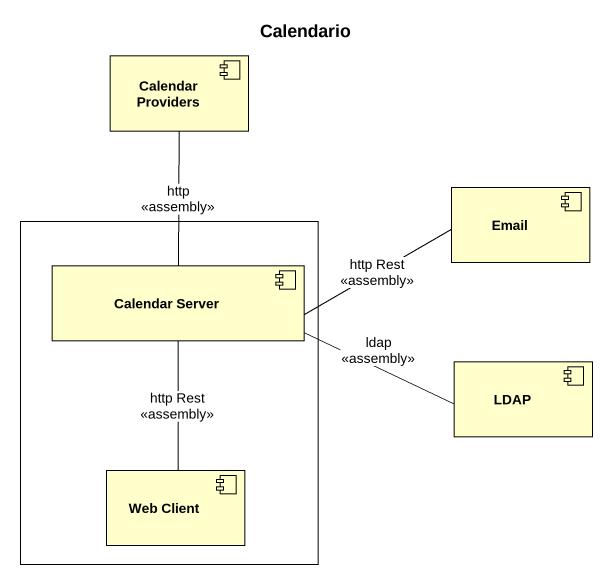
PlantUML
@startuml
title Calendario
component "Calendar Providers" as Calendar_Providers
component Email
rectangle " " as rectangle1 {
  component "Calendar Server" as Calendar_Server
  component "Web Client" as Web_Client
}
component LDAP
Email -left- Calendar_Server : http Rest\n<<assembly>>
Calendar_Server -up- Calendar_Providers : http\n<<assembly>>
Calendar_Server -right- LDAP : ldap\n<<assembly>>
Web_Client -up- Calendar_Server : http Rest\n<<assembly>>
@enduml
